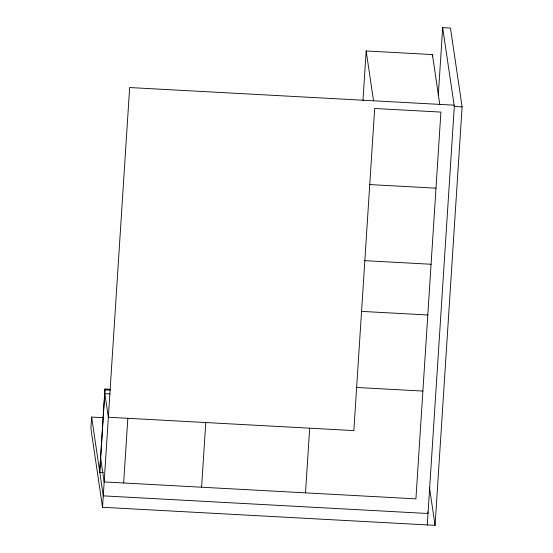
<?xml version="1.0" encoding="UTF-8"?>
<svg xmlns="http://www.w3.org/2000/svg" width="553" height="553" viewBox="0 0 553 553"><rect width="100%" height="100%" fill="white"/><g stroke="black" fill="none" stroke-linecap="round" stroke-linejoin="round"><path stroke-width="0.83" d="M103.694 417.722L91.632 417.066L90.899 428.478L102.533 507.281L435.066 525.35L462.101 106.874L450.467 28.072L442.67 27.65L438.28 95.634M99.664 471.426L104.987 388.994L110.158 389.277M104.987 388.994L99.789 472.283L103.238 472.469M102.533 507.281L129.651 87.54L454.393 105.188L427.269 524.928M123.658 482.976L127.833 418.303M201.596 487.214L205.771 422.54M305.512 492.861L309.687 428.188M362.968 100.549L366.169 50.966L432.418 54.567L439.787 104.476M432.308 56.275L432.418 54.567M454.31 106.453L462.101 106.874M369.75 184.578L435.992 188.172M364.828 260.663L431.077 264.258M361.551 311.387L427.801 314.982M356.637 387.473L422.886 391.068M105.118 389.858L110.282 390.142M109.95 393.936L104.87 393.66L108.353 417.245L353.851 430.587L374.664 108.485L440.907 112.086L415.918 498.861L104.171 481.919L100.687 458.333M442.67 27.65L454.186 105.602M366.169 50.966L373.538 100.874M429.432 487.221L435.066 525.35M427.759 511.822L428.008 513.516L103.273 495.868L91.632 417.066"/></g></svg>
